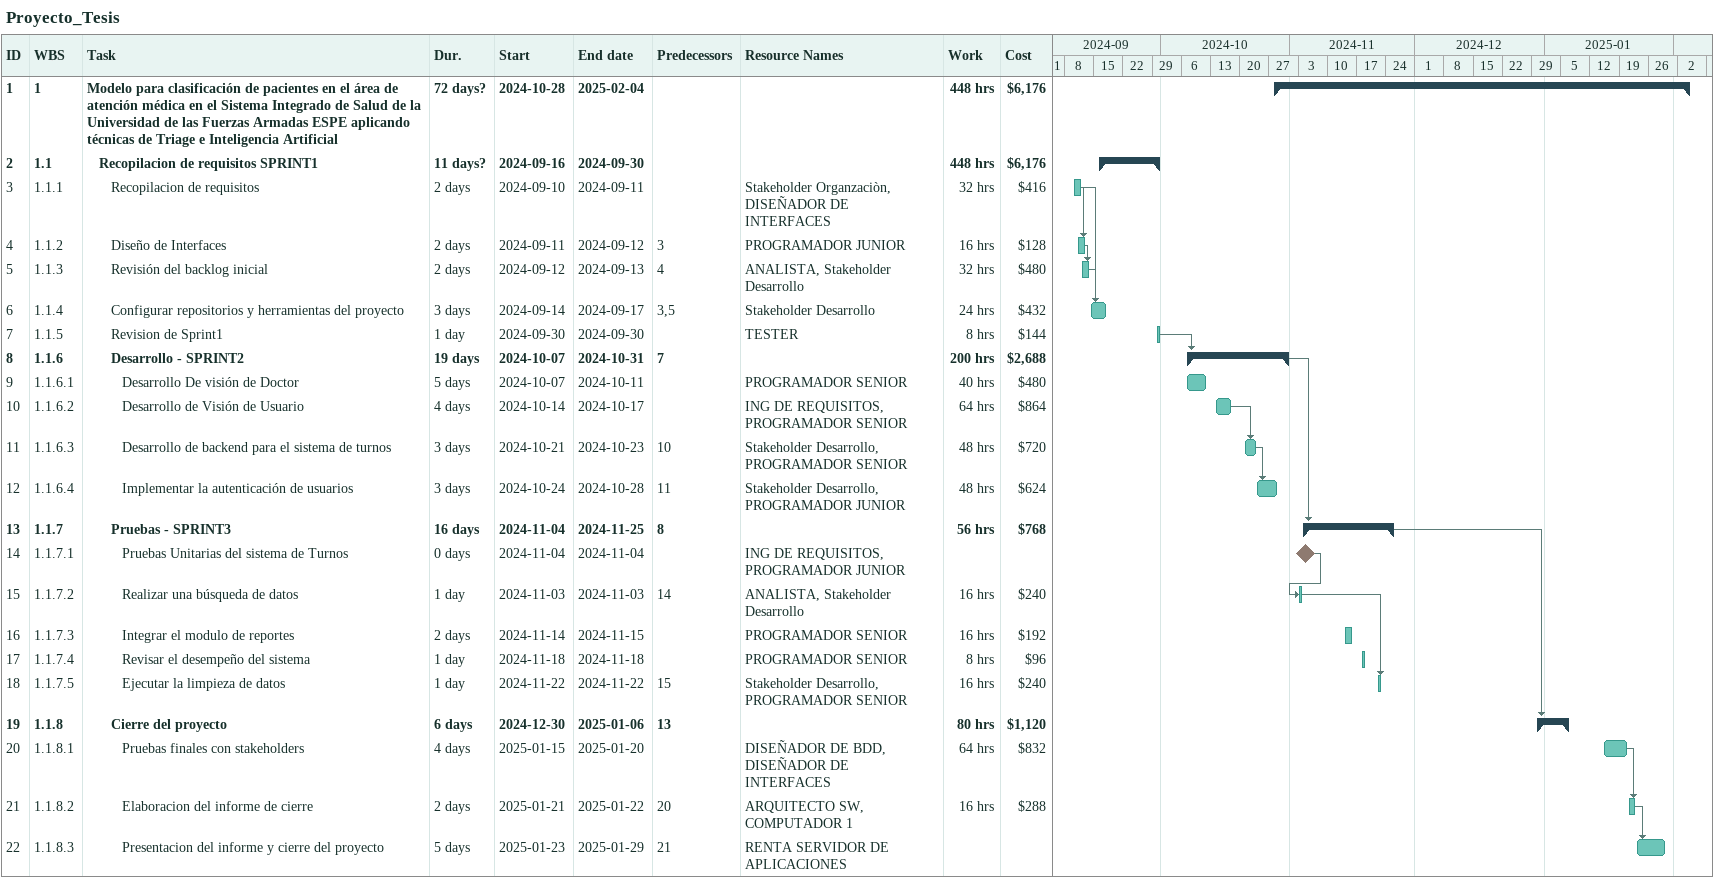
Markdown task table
Proyecto_Tesis

| ID | WBS | Task | Duration | Start | Finish | Predecessors | Resources | Work (h) | Cost ($) |
|---|---|---|---|---|---|---|---|---|---|
| 1 | 1 | **Modelo para clasificación de pacientes en el área de atención médica en el Sistema Integrado de Salud de la Universidad de las Fuerzas Armadas ESPE aplicando técnicas de Triage e Inteligencia Artificial** | 72d? | 2024-10-28 | 2025-02-04 |  |  | 448 | 6176 |
| 2 | 1.1 | **Recopilacion de requisitos SPRINT1** | 11d? | 2024-09-16 | 2024-09-30 |  |  | 448 | 6176 |
| 3 | 1.1.1 | Recopilacion de requisitos | 2d | 2024-09-10 | 2024-09-11 |  | Stakeholder Organzaciòn, DISEÑADOR DE INTERFACES | 32 | 416 |
| 4 | 1.1.2 | Diseño de Interfaces | 2d | 2024-09-11 | 2024-09-12 | 3 | PROGRAMADOR JUNIOR | 16 | 128 |
| 5 | 1.1.3 | Revisión del backlog inicial | 2d | 2024-09-12 | 2024-09-13 | 4 | ANALISTA, Stakeholder Desarrollo | 32 | 480 |
| 6 | 1.1.4 | Configurar repositorios y herramientas del proyecto | 3d | 2024-09-14 | 2024-09-17 | 3, 5 | Stakeholder Desarrollo | 24 | 432 |
| 7 | 1.1.5 | Revision de Sprint1 | 1d | 2024-09-30 | 2024-09-30 |  | TESTER | 8 | 144 |
| 8 | 1.1.6 | **Desarrollo - SPRINT2** | 19d | 2024-10-07 | 2024-10-31 | 7 |  | 200 | 2688 |
| 9 | 1.1.6.1 | Desarrollo De visión de Doctor | 5d | 2024-10-07 | 2024-10-11 |  | PROGRAMADOR SENIOR | 40 | 480 |
| 10 | 1.1.6.2 | Desarrollo de Visión de Usuario | 4d | 2024-10-14 | 2024-10-17 |  | ING DE REQUISITOS, PROGRAMADOR SENIOR | 64 | 864 |
| 11 | 1.1.6.3 | Desarrollo de backend para el sistema de turnos | 3d | 2024-10-21 | 2024-10-23 | 10 | Stakeholder Desarrollo, PROGRAMADOR SENIOR | 48 | 720 |
| 12 | 1.1.6.4 | Implementar la autenticación de usuarios | 3d | 2024-10-24 | 2024-10-28 | 11 | Stakeholder Desarrollo, PROGRAMADOR JUNIOR | 48 | 624 |
| 13 | 1.1.7 | **Pruebas - SPRINT3** | 16d | 2024-11-04 | 2024-11-25 | 8 |  | 56 | 768 |
| 14 | 1.1.7.1 | Pruebas Unitarias del sistema de Turnos | 0d | 2024-11-04 | 2024-11-04 |  | ING DE REQUISITOS, PROGRAMADOR JUNIOR |  |  |
| 15 | 1.1.7.2 | Realizar una búsqueda de datos | 1d | 2024-11-03 | 2024-11-03 | 14 | ANALISTA, Stakeholder Desarrollo | 16 | 240 |
| 16 | 1.1.7.3 | Integrar el modulo de reportes | 2d | 2024-11-14 | 2024-11-15 |  | PROGRAMADOR SENIOR | 16 | 192 |
| 17 | 1.1.7.4 | Revisar el desempeño del sistema | 1d | 2024-11-18 | 2024-11-18 |  | PROGRAMADOR SENIOR | 8 | 96 |
| 18 | 1.1.7.5 | Ejecutar la limpieza de datos | 1d | 2024-11-22 | 2024-11-22 | 15 | Stakeholder Desarrollo, PROGRAMADOR SENIOR | 16 | 240 |
| 19 | 1.1.8 | **Cierre del proyecto** | 6d | 2024-12-30 | 2025-01-06 | 13 |  | 80 | 1120 |
| 20 | 1.1.8.1 | Pruebas finales con stakeholders | 4d | 2025-01-15 | 2025-01-20 |  | DISEÑADOR DE BDD, DISEÑADOR DE INTERFACES | 64 | 832 |
| 21 | 1.1.8.2 | Elaboracion del informe de cierre | 2d | 2025-01-21 | 2025-01-22 | 20 | ARQUITECTO SW, COMPUTADOR 1 | 16 | 288 |
| 22 | 1.1.8.3 | Presentacion del informe y cierre del proyecto | 5d | 2025-01-23 | 2025-01-29 | 21 | RENTA SERVIDOR DE APLICACIONES |  |  |
